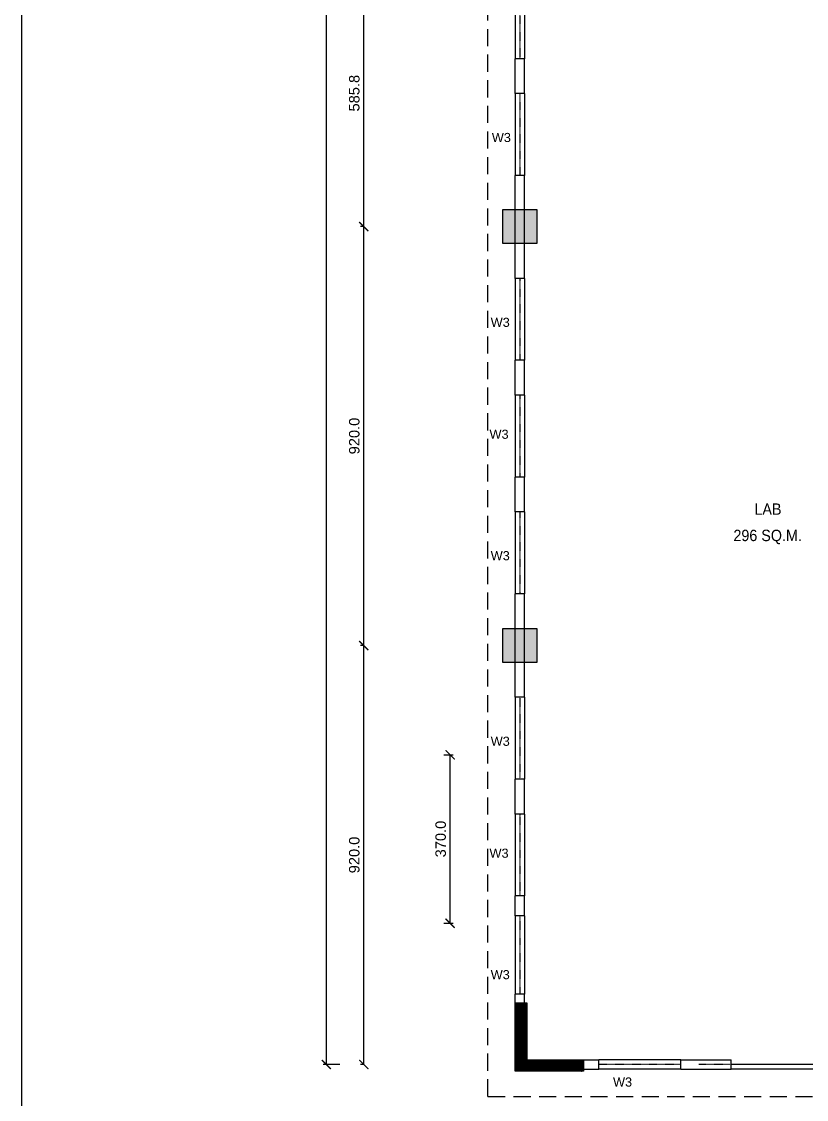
# Model space of a CAD drawing. Extents: x 53439 to 79867, y -144071 to -73305.
# Drawn here: x 57228 to 58952, y -128233 to -125866 of the extents above; entities that cross this region are included whole.
import ezdxf

# ---------------------------------------------------------------- set-up
doc = ezdxf.new("R2010")
doc.units = 0
doc.header["$LTSCALE"] = 0.1
doc.header["$MEASUREMENT"] = 0
doc.header["$PDMODE"] = 35
doc.header["$PDSIZE"] = -0.8
doc.linetypes.add('DASHED2', pattern=[0.375, 0.25, -0.125])
doc.linetypes.add('HIDDEN', pattern=[0.375, 0.25, -0.125])
doc.layers.get('0').update_dxf_attribs({"linetype": 'CONTINUOUS'})
doc.layers.get('DEFPOINTS').update_dxf_attribs({"linetype": 'CONTINUOUS'})
for name, color, linetype in [('BOR', 200, 'CONTINUOUS'), ('DOOR', 30, 'CONTINUOUS'), ('HAT', 253, 'CONTINUOUS'), ('TEXT', 7, 'CONTINUOUS'), ('THIN_HA', 253, 'CONTINUOUS'), ('WALL', 6, 'CONTINUOUS'), ('WIN', 102, 'CONTINUOUS')]:
    doc.layers.add(name, color=color, linetype=linetype)
doc.styles.add('1MM', font='arial.ttf')
doc.styles.add('DIM', font='arial.ttf', dxfattribs={"width": 0.7, "height": 1})
doc.styles.add('DUTCH', font='arial.ttf')
doc.dimstyles.new('KRI', dxfattribs={"dimtxt": 23, "dimasz": 20, "dimexe": 7, "dimexo": 0, "dimgap": 9, "dimtad": 1, "dimdec": 1, "dimzin": 1, "dimtxsty": '1MM', "dimblk": 'ARCHTICK', "dimcen": 0.5, "dimclrd": 252, "dimclre": 252, "dimclrt": 7, "dimaunit": 1, "dimadec": 8, "dimazin": 3, "dimtfac": 1, "dimtdec": 1, "dimtmove": 0, "dimatfit": 3})

# ---------------------------------------------------------------- blocks, each defined once
blk = doc.blocks.new('_ARCHTICK')
at = {"layer": 'WALL', "color": 0, "const_width": 0.15}
blk.add_lwpolyline([(-0.5, -0.5), (0.5, 0.5)], dxfattribs=at)
blk = doc.blocks.new('*D41')
at = {"color": 252, "linetype": 'CONTINUOUS', "ltscale": 0.1}
for p, q in [((57979.6, -127236.6), (57972.6, -127236.6)), ((57979.6, -128156.6), (57979.6, -127236.6)), ((57979.6, -128156.6), (57972.6, -128156.6))]:
    blk.add_line(p, q, dxfattribs=at)
at = {"layer": 'DEFPOINTS', "color": 0, "linetype": 'CONTINUOUS', "ltscale": 0.1}
for p in [(57979.6, -127236.6), (57979.6, -127236.6), (57979.6, -128156.6)]:
    blk.add_point(p, dxfattribs=at)
at = {"color": 252, "linetype": 'CONTINUOUS', "ltscale": 0.1, "xscale": 20, "yscale": 20, "zscale": 20}
for p, rotation in [((57979.6, -127236.6), 90), ((57979.6, -128156.6), 270)]:
    blk.add_blockref('_ARCHTICK', p, dxfattribs=dict(at, rotation=rotation))
at = {"color": 7, "linetype": 'CONTINUOUS', "ltscale": 0.1, "insert": (57958.8, -127696.6), "char_height": 23, "attachment_point": 5, "rotation": 90, "style": '1MM'}
blk.add_mtext('920.0', dxfattribs=at)
blk = doc.blocks.new('*D42')
at = {"color": 252, "linetype": 'CONTINUOUS', "ltscale": 0.1}
for p, q in [((57979.6, -126316.6), (57972.6, -126316.6)), ((57979.6, -127236.6), (57979.6, -126316.6)), ((57979.6, -127236.6), (57972.6, -127236.6))]:
    blk.add_line(p, q, dxfattribs=at)
at = {"layer": 'DEFPOINTS', "color": 0, "linetype": 'CONTINUOUS', "ltscale": 0.1}
for p in [(57979.6, -126316.6), (57979.6, -126316.6), (57979.6, -127236.6)]:
    blk.add_point(p, dxfattribs=at)
at = {"color": 252, "linetype": 'CONTINUOUS', "ltscale": 0.1, "xscale": 20, "yscale": 20, "zscale": 20}
for p, rotation in [((57979.6, -126316.6), 90), ((57979.6, -127236.6), 270)]:
    blk.add_blockref('_ARCHTICK', p, dxfattribs=dict(at, rotation=rotation))
at = {"color": 7, "linetype": 'CONTINUOUS', "ltscale": 0.1, "insert": (57958.8, -126776.6), "char_height": 23, "attachment_point": 5, "rotation": 90, "style": '1MM'}
blk.add_mtext('920.0', dxfattribs=at)
blk = doc.blocks.new('*D43')
at = {"color": 252, "linetype": 'CONTINUOUS', "ltscale": 0.1}
for p, q in [((57979.6, -125730.8), (57972.6, -125730.8)), ((57979.6, -126316.6), (57979.6, -125730.8)), ((57979.6, -126316.6), (57972.6, -126316.6))]:
    blk.add_line(p, q, dxfattribs=at)
at = {"layer": 'DEFPOINTS', "color": 0, "linetype": 'CONTINUOUS', "ltscale": 0.1}
for p in [(57979.6, -125730.8), (57979.6, -125730.8), (57979.6, -126316.6)]:
    blk.add_point(p, dxfattribs=at)
at = {"color": 252, "linetype": 'CONTINUOUS', "ltscale": 0.1, "xscale": 20, "yscale": 20, "zscale": 20}
for p, rotation in [((57979.6, -125730.8), 90), ((57979.6, -126316.6), 270)]:
    blk.add_blockref('_ARCHTICK', p, dxfattribs=dict(at, rotation=rotation))
at = {"color": 7, "linetype": 'CONTINUOUS', "ltscale": 0.1, "insert": (57958.8, -126023.7), "char_height": 23, "attachment_point": 5, "rotation": 90, "style": '1MM'}
blk.add_mtext('585.8', dxfattribs=at)
blk = doc.blocks.new('HHRH')
at = {"layer": 'THIN_HA', "linetype": 'CONTINUOUS', "ltscale": 0.1}
blk.add_hatch(color=2, dxfattribs=at).paths.add_polyline_path([(-6923.03, -1177.102), (-6922.28, -1177.102), (-6922.28, -1177.852), (-6923.03, -1177.852)])
at = {"layer": 'THIN_HA', "color": 2, "linetype": 'CONTINUOUS', "ltscale": 0.1}
blk.add_lwpolyline([(-6923.03, -1177.102), (-6922.28, -1177.102), (-6922.28, -1177.852), (-6923.03, -1177.852)], close=True, dxfattribs=at)
blk = doc.blocks.new('*D53')
at = {"color": 252, "linetype": 'CONTINUOUS', "ltscale": 0.1}
for p, q in [((57979.6, -127236.6), (57972.6, -127236.6)), ((57979.6, -128156.6), (57979.6, -127236.6)), ((57979.6, -128156.6), (57972.6, -128156.6))]:
    blk.add_line(p, q, dxfattribs=at)
at = {"layer": 'DEFPOINTS', "color": 0, "linetype": 'CONTINUOUS', "ltscale": 0.1}
for p in [(57979.6, -127236.6), (57979.6, -127236.6), (57979.6, -128156.6)]:
    blk.add_point(p, dxfattribs=at)
at = {"color": 252, "linetype": 'CONTINUOUS', "ltscale": 0.1, "xscale": 20, "yscale": 20, "zscale": 20}
for p, rotation in [((57979.6, -127236.6), 90), ((57979.6, -128156.6), 270)]:
    blk.add_blockref('_ARCHTICK', p, dxfattribs=dict(at, rotation=rotation))
at = {"color": 7, "linetype": 'CONTINUOUS', "ltscale": 0.1, "insert": (57958.8, -127696.6), "char_height": 23, "attachment_point": 5, "rotation": 90, "style": '1MM'}
blk.add_mtext('920.0', dxfattribs=at)
blk = doc.blocks.new('*D54')
at = {"color": 252, "linetype": 'CONTINUOUS', "ltscale": 0.1}
for p, q in [((57979.6, -126316.6), (57972.6, -126316.6)), ((57979.6, -127236.6), (57979.6, -126316.6)), ((57979.6, -127236.6), (57972.6, -127236.6))]:
    blk.add_line(p, q, dxfattribs=at)
at = {"layer": 'DEFPOINTS', "color": 0, "linetype": 'CONTINUOUS', "ltscale": 0.1}
for p in [(57979.6, -126316.6), (57979.6, -126316.6), (57979.6, -127236.6)]:
    blk.add_point(p, dxfattribs=at)
at = {"color": 252, "linetype": 'CONTINUOUS', "ltscale": 0.1, "xscale": 20, "yscale": 20, "zscale": 20}
for p, rotation in [((57979.6, -126316.6), 90), ((57979.6, -127236.6), 270)]:
    blk.add_blockref('_ARCHTICK', p, dxfattribs=dict(at, rotation=rotation))
at = {"color": 7, "linetype": 'CONTINUOUS', "ltscale": 0.1, "insert": (57958.8, -126776.6), "char_height": 23, "attachment_point": 5, "rotation": 90, "style": '1MM'}
blk.add_mtext('920.0', dxfattribs=at)
blk = doc.blocks.new('*D55')
at = {"color": 252, "linetype": 'CONTINUOUS', "ltscale": 0.1}
for p, q in [((57979.6, -125730.8), (57972.6, -125730.8)), ((57979.6, -126316.6), (57979.6, -125730.8)), ((57979.6, -126316.6), (57972.6, -126316.6))]:
    blk.add_line(p, q, dxfattribs=at)
at = {"layer": 'DEFPOINTS', "color": 0, "linetype": 'CONTINUOUS', "ltscale": 0.1}
for p in [(57979.6, -125730.8), (57979.6, -125730.8), (57979.6, -126316.6)]:
    blk.add_point(p, dxfattribs=at)
at = {"color": 252, "linetype": 'CONTINUOUS', "ltscale": 0.1, "xscale": 20, "yscale": 20, "zscale": 20}
for p, rotation in [((57979.6, -125730.8), 90), ((57979.6, -126316.6), 270)]:
    blk.add_blockref('_ARCHTICK', p, dxfattribs=dict(at, rotation=rotation))
at = {"color": 7, "linetype": 'CONTINUOUS', "ltscale": 0.1, "insert": (57958.8, -126023.7), "char_height": 23, "attachment_point": 5, "rotation": 90, "style": '1MM'}
blk.add_mtext('585.8', dxfattribs=at)
blk = doc.blocks.new('*D63')
at = {"color": 252, "linetype": 'CONTINUOUS', "ltscale": 0.1}
for p, q in [((57979.6, -127236.6), (57972.6, -127236.6)), ((57979.6, -128156.6), (57979.6, -127236.6)), ((57979.6, -128156.6), (57972.6, -128156.6))]:
    blk.add_line(p, q, dxfattribs=at)
at = {"layer": 'DEFPOINTS', "color": 0, "linetype": 'CONTINUOUS', "ltscale": 0.1}
for p in [(57979.6, -127236.6), (57979.6, -127236.6), (57979.6, -128156.6)]:
    blk.add_point(p, dxfattribs=at)
at = {"color": 252, "linetype": 'CONTINUOUS', "ltscale": 0.1, "xscale": 20, "yscale": 20, "zscale": 20}
for p, rotation in [((57979.6, -127236.6), 90), ((57979.6, -128156.6), 270)]:
    blk.add_blockref('_ARCHTICK', p, dxfattribs=dict(at, rotation=rotation))
at = {"color": 7, "linetype": 'CONTINUOUS', "ltscale": 0.1, "insert": (57958.8, -127696.6), "char_height": 23, "attachment_point": 5, "rotation": 90, "style": '1MM'}
blk.add_mtext('920.0', dxfattribs=at)
blk = doc.blocks.new('*D64')
at = {"color": 252, "linetype": 'CONTINUOUS', "ltscale": 0.1}
for p, q in [((57979.6, -126316.6), (57972.6, -126316.6)), ((57979.6, -127236.6), (57979.6, -126316.6)), ((57979.6, -127236.6), (57972.6, -127236.6))]:
    blk.add_line(p, q, dxfattribs=at)
at = {"layer": 'DEFPOINTS', "color": 0, "linetype": 'CONTINUOUS', "ltscale": 0.1}
for p in [(57979.6, -126316.6), (57979.6, -126316.6), (57979.6, -127236.6)]:
    blk.add_point(p, dxfattribs=at)
at = {"color": 252, "linetype": 'CONTINUOUS', "ltscale": 0.1, "xscale": 20, "yscale": 20, "zscale": 20}
for p, rotation in [((57979.6, -126316.6), 90), ((57979.6, -127236.6), 270)]:
    blk.add_blockref('_ARCHTICK', p, dxfattribs=dict(at, rotation=rotation))
at = {"color": 7, "linetype": 'CONTINUOUS', "ltscale": 0.1, "insert": (57958.8, -126776.6), "char_height": 23, "attachment_point": 5, "rotation": 90, "style": '1MM'}
blk.add_mtext('920.0', dxfattribs=at)
blk = doc.blocks.new('*D65')
at = {"color": 252, "linetype": 'CONTINUOUS', "ltscale": 0.1}
for p, q in [((57979.6, -125730.8), (57972.6, -125730.8)), ((57979.6, -126316.6), (57979.6, -125730.8)), ((57979.6, -126316.6), (57972.6, -126316.6))]:
    blk.add_line(p, q, dxfattribs=at)
at = {"layer": 'DEFPOINTS', "color": 0, "linetype": 'CONTINUOUS', "ltscale": 0.1}
for p in [(57979.6, -125730.8), (57979.6, -125730.8), (57979.6, -126316.6)]:
    blk.add_point(p, dxfattribs=at)
at = {"color": 252, "linetype": 'CONTINUOUS', "ltscale": 0.1, "xscale": 20, "yscale": 20, "zscale": 20}
for p, rotation in [((57979.6, -125730.8), 90), ((57979.6, -126316.6), 270)]:
    blk.add_blockref('_ARCHTICK', p, dxfattribs=dict(at, rotation=rotation))
at = {"color": 7, "linetype": 'CONTINUOUS', "ltscale": 0.1, "insert": (57958.8, -126023.7), "char_height": 23, "attachment_point": 5, "rotation": 90, "style": '1MM'}
blk.add_mtext('585.8', dxfattribs=at)
blk = doc.blocks.new('*D76')
at = {"layer": 'DEFPOINTS', "color": 0, "linetype": 'CONTINUOUS', "ltscale": 0.1}
for p in [(57897.4, -122869.9), (57927.2, -122869.9), (57927.2, -128156.6)]:
    blk.add_point(p, dxfattribs=at)
at = {"layer": 'WIN', "color": 252, "linetype": 'CONTINUOUS', "ltscale": 0.1}
for p, q in [((57927.2, -122869.9), (57890.4, -122869.9)), ((57897.4, -128156.6), (57897.4, -122869.9)), ((57927.2, -128156.6), (57890.4, -128156.6))]:
    blk.add_line(p, q, dxfattribs=at)
at = {"layer": 'WIN', "color": 252, "linetype": 'CONTINUOUS', "ltscale": 0.1, "xscale": 20, "yscale": 20, "zscale": 20}
for p, rotation in [((57897.4, -122869.9), 90), ((57897.4, -128156.6), 270)]:
    blk.add_blockref('_ARCHTICK', p, dxfattribs=dict(at, rotation=rotation))
at = {"layer": 'WIN', "color": 7, "linetype": 'CONTINUOUS', "ltscale": 0.1, "insert": (57876.7, -125513.3), "char_height": 23, "attachment_point": 5, "rotation": 90, "style": '1MM'}
blk.add_mtext('5286.7', dxfattribs=at)
blk = doc.blocks.new('*D86')
at = {"layer": 'DEFPOINTS', "color": 0, "linetype": 'CONTINUOUS', "ltscale": 0.1}
for p in [(58155.4, -127476.6), (58169.2, -127476.6), (58155.4, -127846.6, 0)]:
    blk.add_point(p, dxfattribs=at)
at = {"layer": 'HAT', "color": 252, "ltscale": 0.1}
for p, q in [((58155.4, -127476.6), (58176.2, -127476.6)), ((58169.2, -127846.6), (58169.2, -127476.6)), ((58155.4, -127846.6), (58176.2, -127846.6))]:
    blk.add_line(p, q, dxfattribs=at)
at = {"layer": 'HAT', "color": 252, "linetype": 'CONTINUOUS', "ltscale": 0.1, "xscale": 20, "yscale": 20, "zscale": 20}
for p, rotation in [((58169.2, -127476.6), 90), ((58169.2, -127846.6), 270)]:
    blk.add_blockref('_ARCHTICK', p, dxfattribs=dict(at, rotation=rotation))
at = {"layer": 'HAT', "color": 7, "linetype": 'CONTINUOUS', "ltscale": 0.1, "insert": (58148.5, -127661.6), "char_height": 23, "attachment_point": 5, "rotation": 90, "style": '1MM'}
blk.add_mtext('370.0', dxfattribs=at)

msp = doc.modelspace()

# ---------------------------------------------------------------- hatches: boundary and pattern name
at = {"layer": 'THIN_HA', "linetype": 'CONTINUOUS'}
h = msp.add_hatch(dxfattribs=at)
h.set_pattern_fill('ANSI31', color=2, style=0)
h.set_pattern_definition([(45, (-33523.06649, -111229.0817), (-0.08838834765, 0.08838834765), [])])
h.paths.add_polyline_path([(58462.31, -128146.62), (58462.31, -128171.62), (58312.31, -128171.62), (58312.31, -128021.62), (58337.31, -128021.62), (58337.31, -128146.62)])

# ---------------------------------------------------------------- linework, layer by layer
at = {"layer": 'BOR'}
msp.add_lwpolyline([(73435.88, -122099.01), (57228.06, -122099.01), (57228.06, -130290.29), (73435.88, -130290.29)], close=True, dxfattribs=at)
at = {"layer": 'DOOR', "linetype": 'HIDDEN', "ltscale": 1500}
for q in [(58252.31, -122799.95, 0), (59534.81, -128226.62)]:
    msp.add_line((58252.31, -128226.62), q, dxfattribs=at)
at = {"layer": 'HAT', "color": 5, "linetype": 'CONTINUOUS', "ltscale": 0.1, "elevation": 0}
msp.add_lwpolyline([(58462.31, -128146.62), (58462.31, -128171.62), (58312.31, -128171.62), (58312.31, -128021.62), (58337.31, -128021.62), (58337.31, -128146.62)], close=True, dxfattribs=at)
at = {"layer": 'WALL', "linetype": 'CONTINUOUS', "ltscale": 0.1}
for p, q in [((58312.31, -126024.53, 0), (58312.31, -125948.28, 0)), ((58312.31, -126024.53, 0), (58312.31, -125948.28, 0)), ((58312.31, -126024.53, 0), (58312.31, -125948.28, 0)), ((58332.31, -125948.28), (58312.31, -125948.28)), ((58332.31, -126024.53, 0), (58332.31, -125948.28, 0)), ((58332.31, -126024.53, 0), (58332.31, -125948.28, 0)), ((58332.31, -126024.53, 0), (58332.31, -125948.28, 0)), ((58332.31, -126024.53), (58312.31, -126024.53)), ((58312.31, -126430.37, 0), (58312.31, -126204.53, 0)), ((58332.31, -126204.53), (58312.31, -126204.53)), ((58332.31, -126430.37, 0), (58332.31, -126204.53, 0)), ((58332.31, -126430.37), (58312.31, -126430.37)), ((58312.31, -126686.62, 0), (58312.31, -126610.37, 0)), ((58312.31, -126686.62, 0), (58312.31, -126610.37, 0)), ((58332.31, -126610.37), (58312.31, -126610.37)), ((58332.31, -126686.62, 0), (58332.31, -126610.37, 0)), ((58332.31, -126686.62, 0), (58332.31, -126610.37, 0)), ((58332.31, -126654.59, 0), (58332.31, -126610.37, 0)), ((58332.31, -126654.59, 0), (58332.31, -126610.37, 0)), ((58332.31, -126654.59, 0), (58332.31, -126610.37, 0)), ((58332.31, -126686.62), (58312.31, -126686.62)), ((58312.31, -126942.87, 0), (58312.31, -126866.62, 0)), ((58312.31, -126942.87, 0), (58312.31, -126866.62, 0)), ((58332.31, -126866.62), (58312.31, -126866.62)), ((58332.31, -126942.87, 0), (58332.31, -126866.62, 0)), ((58332.31, -126942.87, 0), (58332.31, -126866.62, 0)), ((58332.31, -126942.87), (58312.31, -126942.87)), ((58312.31, -127350.37, 0), (58312.31, -127122.87, 0)), ((58332.31, -127122.87), (58312.31, -127122.87)), ((58332.31, -127350.37, 0), (58332.31, -127122.87, 0)), ((58332.31, -127350.37), (58312.31, -127350.37)), ((58312.31, -127606.62, 0), (58312.31, -127530.37, 0)), ((58332.31, -127530.37), (58312.31, -127530.37)), ((58332.31, -127606.62, 0), (58332.31, -127530.37, 0)), ((58332.31, -127574.59, 0), (58332.31, -127530.37, 0)), ((58332.31, -127574.59, 0), (58332.31, -127530.37, 0)), ((58332.31, -127574.59, 0), (58332.31, -127530.37, 0)), ((58332.31, -127606.62), (58312.31, -127606.62)), ((58312.31, -127830.53, 0), (58312.31, -127786.62, 0)), ((58332.31, -127786.62), (58312.31, -127786.62)), ((58332.31, -127830.53, 0), (58332.31, -127786.62, 0)), ((58332.31, -127830.53), (58312.31, -127830.53)), ((58312.31, -128166.62, 0), (58312.31, -128002.06, 0)), ((58332.31, -128002.06), (58312.31, -128002.06)), ((58332.31, -128021.62, 0), (58332.31, -128002.06, 0)), ((58337.31, -128146.62), (58495.64, -128146.62)), ((58379.81, -128146.62), (58495.64, -128146.62)), ((58495.64, -128166.62, 0), (58495.64, -128146.62, 0)), ((58675.64, -128146.62, 0), (58715.31, -128146.62, 0)), ((58675.64, -128146.62, 0), (58786.35, -128146.62, 0)), ((58675.64, -128166.62), (58675.64, -128146.62)), ((58786.35, -128166.62, 0), (58786.35, -128146.62, 0)), ((58462.31, -128166.62), (58488.14, -128166.62)), ((58462.31, -128166.62), (58495.64, -128166.62)), ((58675.64, -128166.62, 0), (58715.31, -128166.62, 0)), ((58675.64, -128166.62, 0), (58715.31, -128166.62, 0)), ((58675.64, -128166.62, 0), (58786.35, -128166.62, 0))]:
    msp.add_line(p, q, dxfattribs=at)
for points in [[(58332.31, -125948.28), (58312.31, -125948.28)], [(58332.31, -126024.53), (58312.31, -126024.53)], [(58332.31, -126204.53), (58312.31, -126204.53)], [(58332.31, -126430.37), (58312.31, -126430.37)], [(58332.31, -126610.37), (58312.31, -126610.37)], [(58332.31, -126686.62), (58312.31, -126686.62)], [(58332.31, -126866.62), (58312.31, -126866.62)], [(58332.31, -126942.87), (58312.31, -126942.87)], [(58332.31, -127122.87), (58312.31, -127122.87)], [(58332.31, -127350.37), (58312.31, -127350.37)], [(58332.31, -127530.37), (58312.31, -127530.37)], [(58332.31, -127606.62), (58312.31, -127606.62)], [(58332.31, -127786.62), (58312.31, -127786.62)], [(58332.31, -127830.53), (58312.31, -127830.53)], [(58332.31, -128002.06), (58312.31, -128002.06)], [(58495.64, -128166.62), (58495.64, -128146.62)], [(58675.64, -128166.62), (58675.64, -128146.62)]]:
    msp.add_lwpolyline(points, dxfattribs=at)
at = {"layer": 'WIN'}
for p, q in [((58312.31, -125768.28), (58312.31, -125948.28)), ((58332.31, -125768.28), (58332.31, -125948.28)), ((58312.31, -126024.53), (58312.31, -126204.53)), ((58332.31, -126024.53), (58332.31, -126204.53)), ((58312.31, -126430.37), (58312.31, -126610.37)), ((58332.31, -126430.37), (58332.31, -126610.37)), ((58312.31, -126686.62), (58312.31, -126866.62)), ((58332.31, -126686.62), (58332.31, -126866.62)), ((58312.31, -126942.87), (58312.31, -127122.87)), ((58332.31, -126942.87), (58332.31, -127122.87)), ((58312.31, -127350.37), (58312.31, -127530.37)), ((58332.31, -127350.37), (58332.31, -127530.37)), ((58312.31, -127606.62), (58312.31, -127786.62)), ((58332.31, -127606.62), (58332.31, -127786.62)), ((58312.31, -127830.53), (58312.31, -128002.06)), ((58332.31, -127830.53), (58332.31, -128002.06)), ((58675.64, -128146.62), (58495.64, -128146.62)), ((58675.64, -128166.62), (58495.64, -128166.62)), ((59174.31, -128156.62, 0), (58786.35, -128156.62, 0)), ((59174.31, -128166.62, 0), (58786.35, -128166.62, 0))]:
    msp.add_line(p, q, dxfattribs=at)
at = {"layer": 'WIN', "linetype": 'DASHED2', "ltscale": 1.5}
for p, q in [((58322.31, -125768.28), (58322.31, -125948.28)), ((58322.31, -126024.53), (58322.31, -126204.53)), ((58322.31, -126430.37), (58322.31, -126610.37)), ((58322.31, -126686.62), (58322.31, -126866.62)), ((58322.31, -126942.87), (58322.31, -127122.87)), ((58322.31, -127350.37), (58322.31, -127530.37)), ((58322.31, -127606.62), (58322.31, -127786.62)), ((58322.31, -127830.53), (58322.31, -128002.06)), ((58675.64, -128156.62), (58495.64, -128156.62)), ((58895.31, -128156.62), (58715.31, -128156.62))]:
    msp.add_line(p, q, dxfattribs=at)

# ---------------------------------------------------------------- block references
at = {"layer": 'THIN_HA', "color": 2, "linetype": 'CONTINUOUS', "xscale": 100, "yscale": 100, "zscale": 100}
for p in [(750587.78, -8568.87, 0), (750587.78, -9488.87, 0)]:
    msp.add_blockref('HHRH', p, dxfattribs=at)

# ---------------------------------------------------------------- texts
at = {"style": 'DIM'}
for p in [(58260.8, -126131.04, 0), (58258.3, -126536.87, 0), (58255.69, -126782.67, 0), (58258.3, -127049.37, 0), (58258.3, -127456.87, 0), (58255.69, -127702.67, 0), (58258.3, -127969.37, 0), (58526.92, -128205.17)]:
    msp.add_text('W3', height=20, dxfattribs=at).set_placement(p)
at = {"layer": 'TEXT', "style": 'DUTCH', "width": 0.9}
for s, p in [('LAB', (58837.48, -126949.6, 0)), ('296 SQ.M.', (58791.32, -127007.4, 0))]:
    msp.add_text(s, height=25, dxfattribs=at).set_placement(p)

# ---------------------------------------------------------------- dimensions: what is measured, and where the dimension line sits
at = {"color": 1, "linetype": 'CONTINUOUS', "ltscale": 0.1}
for base, p1, p2, picture, middle in [((57979.56, -125730.78), (57979.56, -126316.62), (57979.56, -125730.78), '*D43', (57958.82, -126023.7)), ((57979.56, -125730.78), (57979.56, -126316.62), (57979.56, -125730.78), '*D55', (57958.82, -126023.7)), ((57979.56, -125730.78), (57979.56, -126316.62), (57979.56, -125730.78), '*D65', (57958.82, -126023.7)), ((57979.56, -126316.62), (57979.56, -127236.62), (57979.56, -126316.62), '*D42', (57958.82, -126776.62)), ((57979.56, -126316.62), (57979.56, -127236.62), (57979.56, -126316.62), '*D54', (57958.82, -126776.62)), ((57979.56, -126316.62), (57979.56, -127236.62), (57979.56, -126316.62), '*D64', (57958.82, -126776.62))]:
    dim = msp.add_linear_dim(base=base, p1=p1, p2=p2, angle=270, dimstyle='KRI', dxfattribs=at)
    dim.commit()
    dim.dimension.update_dxf_attribs({"geometry": picture, "text_midpoint": middle})
for picture in ['*D41', '*D53', '*D63']:
    dim = msp.add_aligned_dim(p1=(57979.56, -128156.62), p2=(57979.56, -127236.62), distance=0, dimstyle='KRI', dxfattribs=at)
    dim.commit()
    dim.dimension.update_dxf_attribs({"geometry": picture, "text_midpoint": (57958.82, -127696.62)})
at = {"layer": 'HAT', "color": 5, "linetype": 'CONTINUOUS', "ltscale": 0.1}
dim = msp.add_linear_dim(base=(58169.21, -127476.62), p1=(58155.44, -127846.62, 0), p2=(58155.44, -127476.62), angle=90, dimstyle='KRI', override={"dimfxl": 0}, dxfattribs=at)
dim.commit()
dim.dimension.update_dxf_attribs({"geometry": '*D86', "text_midpoint": (58148.46, -127661.62)})
at = {"layer": 'WIN', "linetype": 'CONTINUOUS', "ltscale": 0.1}
dim = msp.add_linear_dim(base=(57897.44, -122869.95), p1=(57927.21, -128156.62), p2=(57927.21, -122869.95), angle=90, dimstyle='KRI', dxfattribs=at)
dim.commit()
dim.dimension.update_dxf_attribs({"geometry": '*D76', "text_midpoint": (57876.7, -125513.28)})

doc.saveas('drawing.dxf')
